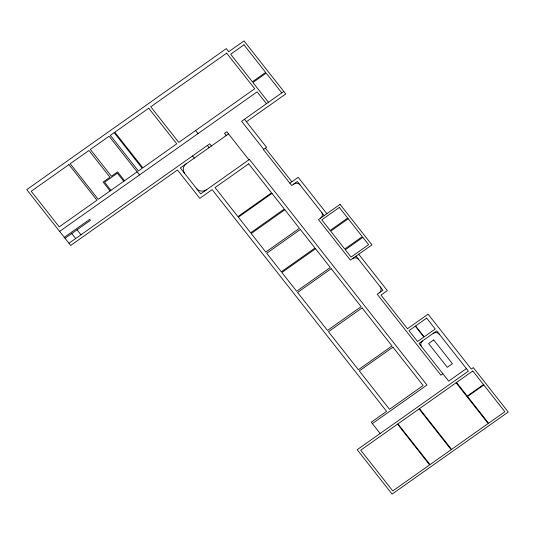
<?xml version="1.0" encoding="UTF-8"?>
<svg xmlns="http://www.w3.org/2000/svg" width="535" height="535" viewBox="0 0 535 535"><rect width="100%" height="100%" fill="white"/><g stroke="black" fill="none" stroke-linecap="round" stroke-linejoin="round"><path stroke-width="0.8" d="M137.114 171.842L98.233 199.321L70.219 163.71L88.937 150.482L109.989 177.239L103.135 182.081L110.096 190.935M59.619 231.401L257.114 91.853L266.457 103.723M64.294 237.339L89.693 219.39L90.435 220.34L65.036 238.289M68.962 243.271L209.693 143.828L211.405 146.001M283.804 91.458L241.606 121.278L263.708 149.372M228.525 133.91L180.342 167.95L200.732 193.864L249.464 159.43L426.957 385.026L372.353 423.606M246.441 121.739L285.764 93.953L244.02 40.901L228.706 51.728L226.272 48.638L26.75 189.624L70.674 245.445L177.473 169.983L199.802 198.365L212.141 189.644L386.591 411.361L371.25 422.202L380.138 433.497M289.87 183.204L298.196 177.326L326.832 213.719M442.893 373.764L440.907 375.169L377.215 294.223L382.879 290.217L356.042 256.118M466.386 368.608L448.678 381.121L419.012 343.416L436.72 330.904L468.386 371.143L357.186 449.714L392.108 494.099L508.25 412.037L473.328 367.652L471.302 369.083L428.087 314.165L407.463 328.737L381.007 295.113L387.347 290.632L358.711 254.232M281.778 92.896L266.209 73.114L252.921 82.504L268.483 102.285M324.17 215.605L297.34 181.499L291.675 185.505L263.407 149.579L266.577 147.339L244.482 119.251M265.393 148.175L291.856 181.806M248.915 159.825L226.813 131.73L224.486 133.375L226.198 135.549M195.603 130.513L198.03 133.603M207.373 145.466L209.085 147.647M192.58 155.919L194.292 158.099M139.541 174.932L109.1 136.238L90.375 149.466L111.427 176.222L117.58 171.875L124.541 180.723M123.759 181.278L117.392 173.186L104.586 182.234L110.952 190.333M77.04 229.803L80.966 234.791M71.757 233.541L75.682 238.523M206.65 189.684A7.223 6.815 -5.8 0 1 196.532 188.527M184.548 173.293A7.223 6.815 -5.8 0 1 186.26 163.77M293.661 184.1A4.494 4.233 -5.8 0 1 299.954 184.822M321.555 212.281A4.494 4.233 -5.8 0 1 320.492 218.2M421.627 346.74A4.414 4.16 -5.8 0 1 422.523 340.942M433.169 333.412A4.414 4.16 -5.8 0 1 439.335 334.228M352.371 258.713A4.494 4.233 -5.8 0 1 358.657 259.442M380.265 286.894A4.494 4.233 -5.8 0 1 379.201 292.819M68.948 164.606L31.204 191.276L59.224 226.88L96.962 200.217L68.948 164.606M114.169 132.653L110.364 135.342L138.378 170.946L142.183 168.264L114.169 132.653M148.743 108.224L114.804 132.205L142.818 167.816L176.757 143.835L148.743 108.224M226.673 53.159L150.77 106.793L178.784 142.397L254.687 88.763L226.673 53.159M243.953 44.826L230.665 54.216L252.359 81.795L265.654 72.399L243.953 44.826M248.701 163.81L215.057 187.584L237.894 216.601L271.533 192.834L248.701 163.81M271.987 193.409L238.349 217.183L250.647 232.819L284.292 209.045L271.987 193.409M284.841 209.747L251.203 233.521L265.788 252.059L299.433 228.291L284.841 209.747M300.362 229.475L266.724 253.249L281.323 271.807L314.968 248.033L300.362 229.475M340.059 204.377L318.506 219.604L350.385 260.117L371.939 244.89L340.059 204.377M339.324 207.453L321.782 219.845L330.128 230.445L347.67 218.053L339.324 207.453M348.225 218.761L330.69 231.16L344.761 249.042L362.295 236.644L348.225 218.761M315.523 248.742L281.885 272.516L296.637 291.267L330.276 267.493L315.523 248.742M362.857 237.359L345.316 249.751L351.074 257.074L368.615 244.676L362.857 237.359M331.212 268.684L297.574 292.451L327.453 330.436L361.098 306.662L331.212 268.684M362.088 307.926L328.45 331.693L358.376 369.738L392.015 345.964L362.088 307.926M415.3 326.163L408.961 330.637L417.521 341.517L423.86 337.037L415.3 326.163M426.669 318.124L415.595 325.949L424.155 336.829L435.229 329.005L426.669 318.124M392.951 347.155L359.313 370.922L389.507 409.302L423.145 385.528L392.951 347.155M433.711 339.946L428.615 343.55L447.313 367.318L452.409 363.713L433.711 339.946M397.525 424.168L360.71 450.182L392.77 490.929L429.585 464.922L397.525 424.168M419.079 408.941L397.946 423.874L430.006 464.621L451.139 449.688L419.079 408.941M456.101 382.779L419.5 408.64L451.56 449.393L488.161 423.526L456.101 382.779M472.793 370.982L456.522 382.478L467.229 396.087L483.5 384.591L472.793 370.982M483.814 384.986L467.543 396.488L488.582 423.232L504.853 411.736L483.814 384.986"/></g></svg>
